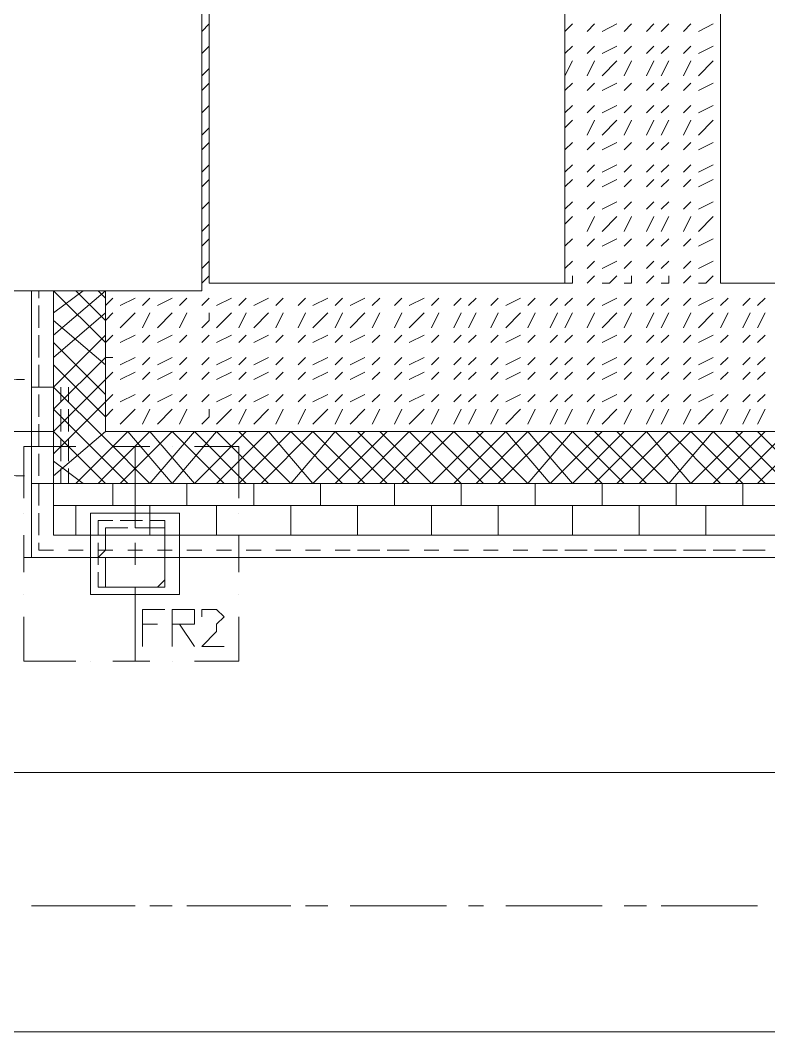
# Model space of a CAD drawing. Header units: metres. Extents: x -941 to 1333, y -28 to 1490.
# Drawn here: x 999 to 1000.713, y 354.363 to 356.678 of the extents above; entities that cross this region are included whole.
import ezdxf

# ---------------------------------------------------------------- set-up
doc = ezdxf.new("R2010")
doc.units = ezdxf.units.M

msp = doc.modelspace()

# ---------------------------------------------------------------- linework, layer by layer
at = {"lineweight": 0}
for points in [[(999.02553, 358.24664), (999.02553, 358.73843), (1003.34992, 358.73843), (1003.34992, 355.4485), (999.02553, 355.4485), (999.02553, 356.059)], [(999.0764, 356.059), (999.0764, 355.49938), (1003.29905, 355.49938), (1003.29905, 358.68756), (999.0764, 358.68756), (999.0764, 358.24664)], [(999.19511, 358.24664), (999.19511, 358.4671), (1003.18034, 358.4671), (1003.18034, 355.73679), (999.19511, 355.73679), (999.19511, 356.059)], [(996.53264, 358.24664), (999.41557, 358.24664), (999.41557, 356.059), (998.82203, 356.059)], [(999.41557, 356.65255), (999.43253, 356.66951)], [(1000.24653, 356.65255), (1000.26349, 356.66951)], [(1000.29741, 356.65255), (1000.31437, 356.66951)], [(1000.33133, 356.65255), (1000.36524, 356.66951)], [(1000.3822, 356.65255), (1000.39916, 356.66951)], [(1000.43308, 356.65255), (1000.45003, 356.66951)], [(1000.46699, 356.65255), (1000.48395, 356.66951)], [(1000.51787, 356.65255), (1000.53483, 356.66951)], [(1000.55179, 356.65255), (1000.5857, 356.66951)], [(999.41557, 356.60167), (999.43253, 356.61863)], [(1000.24653, 356.60167), (1000.26349, 356.61863)], [(1000.29741, 356.60167), (1000.31437, 356.61863)], [(1000.33133, 356.60167), (1000.36524, 356.61863)], [(1000.3822, 356.60167), (1000.39916, 356.61863)], [(1000.43308, 356.60167), (1000.45003, 356.61863)], [(1000.46699, 356.60167), (1000.48395, 356.61863)], [(1000.51787, 356.60167), (1000.53483, 356.61863)], [(1000.55179, 356.60167), (1000.5857, 356.61863)], [(1000.24653, 356.5508), (1000.26349, 356.58471)], [(1000.29741, 356.5508), (1000.31437, 356.58471)], [(1000.33133, 356.5508), (1000.36524, 356.58471)], [(1000.3822, 356.5508), (1000.39916, 356.58471)], [(1000.43308, 356.5508), (1000.45003, 356.58471)], [(1000.46699, 356.5508), (1000.48395, 356.58471)], [(1000.51787, 356.5508), (1000.53483, 356.58471)], [(1000.55179, 356.5508), (1000.5857, 356.58471)], [(999.41557, 356.5508), (999.43253, 356.56776)], [(999.41557, 356.51688), (999.43253, 356.53384)], [(1000.24653, 356.51688), (1000.26349, 356.53384)], [(1000.29741, 356.51688), (1000.31437, 356.53384)], [(1000.33133, 356.51688), (1000.36524, 356.53384)], [(1000.3822, 356.51688), (1000.39916, 356.53384)], [(1000.43308, 356.51688), (1000.45003, 356.53384)], [(1000.46699, 356.51688), (1000.48395, 356.53384)], [(1000.51787, 356.51688), (1000.53483, 356.53384)], [(1000.55179, 356.51688), (1000.5857, 356.53384)], [(999.41557, 356.46601), (999.43253, 356.48296)], [(1000.24653, 356.46601), (1000.26349, 356.48296)], [(1000.29741, 356.46601), (1000.31437, 356.48296)], [(1000.33133, 356.46601), (1000.36524, 356.48296)], [(1000.3822, 356.46601), (1000.39916, 356.48296)], [(1000.43308, 356.46601), (1000.45003, 356.48296)], [(1000.46699, 356.46601), (1000.48395, 356.48296)], [(1000.51787, 356.46601), (1000.53483, 356.48296)], [(1000.55179, 356.46601), (1000.5857, 356.48296)], [(1000.24653, 356.43209), (1000.26349, 356.44905)], [(1000.29741, 356.41513), (1000.31437, 356.44905)], [(1000.33133, 356.41513), (1000.36524, 356.44905)], [(1000.3822, 356.41513), (1000.39916, 356.44905)], [(1000.43308, 356.41513), (1000.45003, 356.44905)], [(1000.46699, 356.41513), (1000.48395, 356.44905)], [(1000.51787, 356.41513), (1000.53483, 356.44905)], [(1000.55179, 356.41513), (1000.5857, 356.44905)], [(999.41557, 356.41513), (999.43253, 356.43209)], [(999.41557, 356.38121), (999.43253, 356.39817)], [(1000.24653, 356.38121), (1000.26349, 356.39817)], [(1000.29741, 356.38121), (1000.31437, 356.39817)], [(1000.33133, 356.38121), (1000.36524, 356.39817)], [(1000.3822, 356.38121), (1000.39916, 356.39817)], [(1000.43308, 356.38121), (1000.45003, 356.39817)], [(1000.46699, 356.38121), (1000.48395, 356.39817)], [(1000.51787, 356.38121), (1000.53483, 356.39817)], [(1000.55179, 356.38121), (1000.5857, 356.39817)], [(999.41557, 356.33034), (999.43253, 356.3473)], [(1000.24653, 356.33034), (1000.26349, 356.3473)], [(1000.29741, 356.33034), (1000.31437, 356.3473)], [(1000.33133, 356.33034), (1000.36524, 356.3473)], [(1000.3822, 356.33034), (1000.39916, 356.3473)], [(1000.43308, 356.33034), (1000.45003, 356.3473)], [(1000.46699, 356.33034), (1000.48395, 356.3473)], [(1000.51787, 356.33034), (1000.53483, 356.3473)], [(1000.55179, 356.33034), (1000.5857, 356.3473)], [(999.41557, 356.29642), (999.43253, 356.31338)], [(1000.24653, 356.29642), (1000.26349, 356.31338)], [(1000.29741, 356.29642), (1000.31437, 356.31338)], [(1000.33133, 356.29642), (1000.36524, 356.31338)], [(1000.3822, 356.29642), (1000.39916, 356.31338)], [(1000.43308, 356.29642), (1000.45003, 356.31338)], [(1000.46699, 356.29642), (1000.48395, 356.31338)], [(1000.51787, 356.29642), (1000.53483, 356.31338)], [(1000.55179, 356.29642), (1000.5857, 356.31338)], [(999.41557, 356.24555), (999.43253, 356.2625)], [(1000.24653, 356.24555), (1000.26349, 356.2625)], [(1000.29741, 356.24555), (1000.31437, 356.2625)], [(1000.33133, 356.24555), (1000.36524, 356.2625)], [(1000.3822, 356.24555), (1000.39916, 356.2625)], [(1000.43308, 356.24555), (1000.45003, 356.2625)], [(1000.46699, 356.24555), (1000.48395, 356.2625)], [(1000.51787, 356.24555), (1000.53483, 356.2625)], [(1000.55179, 356.24555), (1000.5857, 356.2625)], [(1000.24653, 356.21163), (1000.26349, 356.22859)], [(1000.29741, 356.19467), (1000.31437, 356.22859)], [(1000.33133, 356.19467), (1000.36524, 356.22859)], [(1000.3822, 356.19467), (1000.39916, 356.22859)], [(1000.43308, 356.19467), (1000.45003, 356.22859)], [(1000.46699, 356.19467), (1000.48395, 356.22859)], [(1000.51787, 356.19467), (1000.53483, 356.22859)], [(1000.55179, 356.19467), (1000.5857, 356.22859)], [(999.41557, 356.19467), (999.43253, 356.21163)], [(999.41557, 356.16075), (999.43253, 356.17771)], [(1000.24653, 356.16075), (1000.26349, 356.17771)], [(1000.29741, 356.16075), (1000.31437, 356.17771)], [(1000.33133, 356.16075), (1000.36524, 356.17771)], [(1000.3822, 356.16075), (1000.39916, 356.17771)], [(1000.43308, 356.16075), (1000.45003, 356.17771)], [(1000.46699, 356.16075), (1000.48395, 356.17771)], [(1000.51787, 356.16075), (1000.53483, 356.17771)], [(1000.55179, 356.16075), (1000.5857, 356.17771)], [(999.41557, 356.10988), (999.43253, 356.12684)], [(1000.24653, 356.10988), (1000.26349, 356.12684)], [(1000.29741, 356.10988), (1000.31437, 356.12684)], [(1000.33133, 356.10988), (1000.36524, 356.12684)], [(1000.3822, 356.10988), (1000.39916, 356.12684)], [(1000.43308, 356.10988), (1000.45003, 356.12684)], [(1000.46699, 356.10988), (1000.48395, 356.12684)], [(1000.51787, 356.10988), (1000.53483, 356.12684)], [(1000.55179, 356.10988), (1000.5857, 356.12684)], [(999.41557, 356.07596), (999.43253, 356.09292)], [(1000.24653, 356.07596), (1000.26349, 356.07596), (1000.26349, 356.09292)], [(1000.29741, 356.07596), (1000.31437, 356.09292)], [(1000.33133, 356.07596), (1000.34828, 356.07596), (1000.36524, 356.09292)], [(1000.3822, 356.07596), (1000.39916, 356.07596), (1000.39916, 356.09292)], [(1000.43308, 356.07596), (1000.45003, 356.09292)], [(1000.46699, 356.07596), (1000.48395, 356.07596), (1000.48395, 356.09292)], [(1000.51787, 356.07596), (1000.53483, 356.09292)], [(1000.55179, 356.07596), (1000.56874, 356.07596), (1000.5857, 356.09292)], [(999.44949, 356.07596), (999.46645, 356.07596)], [(999.50036, 356.07596), (999.50036, 356.07596)], [(999.53428, 356.07596), (999.55124, 356.07596)], [(999.58516, 356.07596), (999.60211, 356.07596)], [(999.63603, 356.07596), (999.63603, 356.07596)], [(999.66995, 356.07596), (999.68691, 356.07596)], [(999.72082, 356.07596), (999.72082, 356.07596)], [(999.75474, 356.07596), (999.7717, 356.07596)], [(999.80562, 356.07596), (999.82257, 356.07596)], [(999.85649, 356.07596), (999.85649, 356.07596)], [(999.89041, 356.07596), (999.90737, 356.07596)], [(999.94128, 356.07596), (999.95824, 356.07596)], [(999.99216, 356.07596), (999.99216, 356.07596)], [(1000.02607, 356.07596), (1000.04303, 356.07596)], [(1000.07695, 356.07596), (1000.07695, 356.07596)], [(1000.11087, 356.07596), (1000.12783, 356.07596)], [(1000.16174, 356.07596), (1000.1787, 356.07596)], [(1000.21262, 356.07596), (1000.21262, 356.07596)], [(1000.60266, 356.07596), (1000.61962, 356.07596)], [(1000.65354, 356.07596), (1000.65354, 356.07596)], [(1000.68745, 356.07596), (1000.70441, 356.07596)], [(999.04249, 356.04205), (999.04249, 356.059)], [(999.09336, 356.059), (999.0764, 356.059), (999.19511, 355.94029), (999.21207, 355.95725)], [(999.0764, 356.00813), (999.14424, 356.059)], [(999.0764, 355.95725), (999.19511, 356.059)], [(999.12728, 356.059), (999.19511, 355.99117), (999.21207, 356.00813)], [(999.19511, 356.04205), (999.17815, 356.059)], [(999.04249, 355.97421), (999.04249, 356.02509)], [(999.19511, 356.02509), (999.21207, 356.04205)], [(999.22903, 356.02509), (999.26295, 356.04205)], [(999.27991, 356.02509), (999.29686, 356.04205)], [(999.31382, 356.02509), (999.34774, 356.04205)], [(999.3647, 356.02509), (999.38166, 356.04205)], [(999.41557, 356.02509), (999.43253, 356.04205)], [(999.44949, 356.02509), (999.48341, 356.04205)], [(999.50036, 356.02509), (999.51732, 356.04205)], [(999.53428, 356.02509), (999.5682, 356.04205)], [(999.58516, 356.02509), (999.60211, 356.04205)], [(999.63603, 356.02509), (999.65299, 356.04205)], [(999.66995, 356.02509), (999.70387, 356.04205)], [(999.72082, 356.02509), (999.73778, 356.04205)], [(999.75474, 356.02509), (999.78866, 356.04205)], [(999.80562, 356.02509), (999.82257, 356.04205)], [(999.85649, 356.02509), (999.87345, 356.04205)], [(999.89041, 356.02509), (999.92432, 356.04205)], [(999.94128, 356.02509), (999.95824, 356.04205)], [(999.99216, 356.02509), (1000.00912, 356.04205)], [(1000.02607, 356.02509), (1000.04303, 356.04205)], [(1000.07695, 356.02509), (1000.09391, 356.04205)], [(1000.11087, 356.02509), (1000.14478, 356.04205)], [(1000.16174, 356.02509), (1000.1787, 356.04205)], [(1000.21262, 356.02509), (1000.22958, 356.04205)], [(1000.24653, 356.02509), (1000.26349, 356.04205)], [(1000.29741, 356.02509), (1000.31437, 356.04205)], [(1000.33133, 356.02509), (1000.36524, 356.04205)], [(1000.3822, 356.02509), (1000.39916, 356.04205)], [(1000.43308, 356.02509), (1000.45003, 356.04205)], [(1000.46699, 356.02509), (1000.48395, 356.04205)], [(1000.51787, 356.02509), (1000.53483, 356.04205)], [(1000.55179, 356.02509), (1000.5857, 356.04205)], [(1000.60266, 356.02509), (1000.61962, 356.04205)], [(1000.65354, 356.02509), (1000.67049, 356.04205)], [(1000.68745, 356.02509), (1000.70441, 356.04205)], [(999.0764, 355.90638), (999.19511, 356.00813)], [(999.22903, 355.97421), (999.26295, 356.00813)], [(999.27991, 355.97421), (999.29686, 356.00813)], [(999.31382, 355.97421), (999.34774, 356.00813)], [(999.3647, 355.97421), (999.38166, 356.00813)], [(999.41557, 355.97421), (999.43253, 355.99117), (999.43253, 356.00813)], [(999.44949, 355.97421), (999.48341, 356.00813)], [(999.50036, 355.97421), (999.51732, 356.00813)], [(999.53428, 355.97421), (999.5682, 356.00813)], [(999.58516, 355.97421), (999.60211, 356.00813)], [(999.63603, 355.97421), (999.65299, 356.00813)], [(999.66995, 355.97421), (999.70387, 356.00813)], [(999.72082, 355.97421), (999.73778, 356.00813)], [(999.75474, 355.97421), (999.78866, 356.00813)], [(999.80562, 355.97421), (999.82257, 356.00813)], [(999.85649, 355.97421), (999.87345, 356.00813)], [(999.89041, 355.97421), (999.92432, 356.00813)], [(999.94128, 355.97421), (999.95824, 356.00813)], [(999.99216, 355.97421), (1000.00912, 356.00813)], [(1000.02607, 355.97421), (1000.04303, 356.00813)], [(1000.07695, 355.97421), (1000.09391, 356.00813)], [(1000.11087, 355.97421), (1000.14478, 356.00813)], [(1000.16174, 355.97421), (1000.1787, 356.00813)], [(1000.21262, 355.97421), (1000.22958, 356.00813)], [(1000.24653, 355.97421), (1000.26349, 356.00813)], [(1000.29741, 355.97421), (1000.31437, 356.00813)], [(1000.33133, 355.97421), (1000.36524, 356.00813)], [(1000.3822, 355.97421), (1000.39916, 356.00813)], [(1000.43308, 355.97421), (1000.45003, 356.00813)], [(1000.46699, 355.97421), (1000.48395, 356.00813)], [(1000.51787, 355.97421), (1000.53483, 356.00813)], [(1000.55179, 355.97421), (1000.5857, 356.00813)], [(1000.60266, 355.97421), (1000.61962, 356.00813)], [(1000.65354, 355.97421), (1000.67049, 356.00813)], [(1000.68745, 355.97421), (1000.70441, 356.00813)], [(999.19511, 355.88942), (999.0764, 355.99117)], [(999.04249, 355.90638), (999.04249, 355.95725)], [(999.51732, 355.61809), (999.39861, 355.73679), (999.29686, 355.61809), (999.19511, 355.71984), (999.0764, 355.83854), (999.19511, 355.95725)], [(999.22903, 355.94029), (999.26295, 355.95725)], [(999.27991, 355.94029), (999.29686, 355.95725)], [(999.31382, 355.94029), (999.34774, 355.95725)], [(999.3647, 355.94029), (999.38166, 355.95725)], [(999.41557, 355.94029), (999.43253, 355.95725)], [(999.44949, 355.94029), (999.48341, 355.95725)], [(999.50036, 355.94029), (999.51732, 355.95725)], [(999.53428, 355.94029), (999.5682, 355.95725)], [(999.58516, 355.94029), (999.60211, 355.95725)], [(999.63603, 355.94029), (999.65299, 355.95725)], [(999.66995, 355.94029), (999.70387, 355.95725)], [(999.72082, 355.94029), (999.73778, 355.95725)], [(999.75474, 355.94029), (999.78866, 355.95725)], [(999.80562, 355.94029), (999.82257, 355.95725)], [(999.85649, 355.94029), (999.87345, 355.95725)], [(999.89041, 355.94029), (999.92432, 355.95725)], [(999.94128, 355.94029), (999.95824, 355.95725)], [(999.99216, 355.94029), (1000.00912, 355.95725)], [(1000.02607, 355.94029), (1000.04303, 355.95725)], [(1000.07695, 355.94029), (1000.09391, 355.95725)], [(1000.11087, 355.94029), (1000.14478, 355.95725)], [(1000.16174, 355.94029), (1000.1787, 355.95725)], [(1000.21262, 355.94029), (1000.22958, 355.95725)], [(1000.24653, 355.94029), (1000.26349, 355.95725)], [(1000.29741, 355.94029), (1000.31437, 355.95725)], [(1000.33133, 355.94029), (1000.36524, 355.95725)], [(1000.3822, 355.94029), (1000.39916, 355.95725)], [(1000.43308, 355.94029), (1000.45003, 355.95725)], [(1000.46699, 355.94029), (1000.48395, 355.95725)], [(1000.51787, 355.94029), (1000.53483, 355.95725)], [(1000.55179, 355.94029), (1000.5857, 355.95725)], [(1000.60266, 355.94029), (1000.61962, 355.95725)], [(1000.65354, 355.94029), (1000.67049, 355.95725)], [(1000.68745, 355.94029), (1000.70441, 355.95725)], [(999.19511, 355.82159), (999.0764, 355.94029)], [(999.24599, 355.61809), (999.19511, 355.66896), (999.0764, 355.78767), (999.19511, 355.90638), (999.21207, 355.90638)], [(999.22903, 355.88942), (999.26295, 355.90638)], [(999.27991, 355.88942), (999.29686, 355.90638)], [(999.31382, 355.88942), (999.34774, 355.90638)], [(999.3647, 355.88942), (999.38166, 355.90638)], [(999.41557, 355.88942), (999.43253, 355.90638)], [(999.44949, 355.88942), (999.48341, 355.90638)], [(999.50036, 355.88942), (999.51732, 355.90638)], [(999.53428, 355.88942), (999.5682, 355.90638)], [(999.58516, 355.88942), (999.60211, 355.90638)], [(999.63603, 355.88942), (999.65299, 355.90638)], [(999.66995, 355.88942), (999.70387, 355.90638)], [(999.72082, 355.88942), (999.73778, 355.90638)], [(999.75474, 355.88942), (999.78866, 355.90638)], [(999.80562, 355.88942), (999.82257, 355.90638)], [(999.85649, 355.88942), (999.87345, 355.90638)], [(999.89041, 355.88942), (999.92432, 355.90638)], [(999.94128, 355.88942), (999.95824, 355.90638)], [(999.99216, 355.88942), (1000.00912, 355.90638)], [(1000.02607, 355.88942), (1000.04303, 355.90638)], [(1000.07695, 355.88942), (1000.09391, 355.90638)], [(1000.11087, 355.88942), (1000.14478, 355.90638)], [(1000.16174, 355.88942), (1000.1787, 355.90638)], [(1000.21262, 355.88942), (1000.22958, 355.90638)], [(1000.24653, 355.88942), (1000.26349, 355.90638)], [(1000.29741, 355.88942), (1000.31437, 355.90638)], [(1000.33133, 355.88942), (1000.36524, 355.90638)], [(1000.3822, 355.88942), (1000.39916, 355.90638)], [(1000.43308, 355.88942), (1000.45003, 355.90638)], [(1000.46699, 355.88942), (1000.48395, 355.90638)], [(1000.51787, 355.88942), (1000.53483, 355.90638)], [(1000.55179, 355.88942), (1000.5857, 355.90638)], [(1000.60266, 355.88942), (1000.61962, 355.90638)], [(1000.65354, 355.88942), (1000.67049, 355.90638)], [(1000.68745, 355.88942), (1000.70441, 355.90638)], [(999.04249, 355.83854), (999.04249, 355.88942)], [(999.0764, 355.88942), (999.19511, 355.77071), (999.21207, 355.78767)], [(999.19511, 355.61809), (999.0764, 355.73679), (999.19511, 355.8555), (999.21207, 355.87246)], [(999.22903, 355.8555), (999.26295, 355.87246)], [(999.27991, 355.8555), (999.29686, 355.87246)], [(999.31382, 355.8555), (999.34774, 355.87246)], [(999.3647, 355.8555), (999.38166, 355.87246)], [(999.41557, 355.8555), (999.43253, 355.87246)], [(999.44949, 355.8555), (999.48341, 355.87246)], [(999.50036, 355.8555), (999.51732, 355.87246)], [(999.53428, 355.8555), (999.5682, 355.87246)], [(999.58516, 355.8555), (999.60211, 355.87246)], [(999.63603, 355.8555), (999.65299, 355.87246)], [(999.66995, 355.8555), (999.70387, 355.87246)], [(999.72082, 355.8555), (999.73778, 355.87246)], [(999.75474, 355.8555), (999.78866, 355.87246)], [(999.80562, 355.8555), (999.82257, 355.87246)], [(999.85649, 355.8555), (999.87345, 355.87246)], [(999.89041, 355.8555), (999.92432, 355.87246)], [(999.94128, 355.8555), (999.95824, 355.87246)], [(999.99216, 355.8555), (1000.00912, 355.87246)], [(1000.02607, 355.8555), (1000.04303, 355.87246)], [(1000.07695, 355.8555), (1000.09391, 355.87246)], [(1000.11087, 355.8555), (1000.14478, 355.87246)], [(1000.16174, 355.8555), (1000.1787, 355.87246)], [(1000.21262, 355.8555), (1000.22958, 355.87246)], [(1000.24653, 355.8555), (1000.26349, 355.87246)], [(1000.29741, 355.8555), (1000.31437, 355.87246)], [(1000.33133, 355.8555), (1000.36524, 355.87246)], [(1000.3822, 355.8555), (1000.39916, 355.87246)], [(1000.43308, 355.8555), (1000.45003, 355.87246)], [(1000.46699, 355.8555), (1000.48395, 355.87246)], [(1000.51787, 355.8555), (1000.53483, 355.87246)], [(1000.55179, 355.8555), (1000.5857, 355.87246)], [(1000.60266, 355.8555), (1000.61962, 355.87246)], [(1000.65354, 355.8555), (1000.67049, 355.87246)], [(1000.68745, 355.8555), (1000.70441, 355.87246)], [(999.0764, 355.61809), (999.02553, 355.61809), (999.02553, 355.83854), (999.0764, 355.83854)], [(999.09336, 355.80463), (999.09336, 355.83854)], [(999.11032, 355.80463), (999.11032, 355.83854)], [(999.04249, 355.77071), (999.04249, 355.82159)], [(999.0764, 355.68592), (999.19511, 355.80463), (999.21207, 355.82159)], [(999.22903, 355.80463), (999.26295, 355.82159)], [(999.27991, 355.80463), (999.29686, 355.82159)], [(999.31382, 355.80463), (999.34774, 355.82159)], [(999.3647, 355.80463), (999.38166, 355.82159)], [(999.41557, 355.80463), (999.43253, 355.82159)], [(999.44949, 355.80463), (999.48341, 355.82159)], [(999.50036, 355.80463), (999.51732, 355.82159)], [(999.53428, 355.80463), (999.5682, 355.82159)], [(999.58516, 355.80463), (999.60211, 355.82159)], [(999.63603, 355.80463), (999.65299, 355.82159)], [(999.66995, 355.80463), (999.70387, 355.82159)], [(999.72082, 355.80463), (999.73778, 355.82159)], [(999.75474, 355.80463), (999.78866, 355.82159)], [(999.80562, 355.80463), (999.82257, 355.82159)], [(999.85649, 355.80463), (999.87345, 355.82159)], [(999.89041, 355.80463), (999.92432, 355.82159)], [(999.94128, 355.80463), (999.95824, 355.82159)], [(999.99216, 355.80463), (1000.00912, 355.82159)], [(1000.02607, 355.80463), (1000.04303, 355.82159)], [(1000.07695, 355.80463), (1000.09391, 355.82159)], [(1000.11087, 355.80463), (1000.14478, 355.82159)], [(1000.16174, 355.80463), (1000.1787, 355.82159)], [(1000.21262, 355.80463), (1000.22958, 355.82159)], [(1000.24653, 355.80463), (1000.26349, 355.82159)], [(1000.29741, 355.80463), (1000.31437, 355.82159)], [(1000.33133, 355.80463), (1000.36524, 355.82159)], [(1000.3822, 355.80463), (1000.39916, 355.82159)], [(1000.43308, 355.80463), (1000.45003, 355.82159)], [(1000.46699, 355.80463), (1000.48395, 355.82159)], [(1000.51787, 355.80463), (1000.53483, 355.82159)], [(1000.55179, 355.80463), (1000.5857, 355.82159)], [(1000.60266, 355.80463), (1000.61962, 355.82159)], [(1000.65354, 355.80463), (1000.67049, 355.82159)], [(1000.68745, 355.80463), (1000.70441, 355.82159)], [(999.0764, 355.73679), (999.02553, 355.73679), (998.9577, 355.73679), (998.90682, 355.75375), (998.85595, 355.77071)], [(999.09336, 355.73679), (999.09336, 355.78767)], [(999.11032, 355.73679), (999.11032, 355.78767)], [(999.22903, 355.75375), (999.26295, 355.78767)], [(999.27991, 355.75375), (999.29686, 355.78767)], [(999.31382, 355.75375), (999.34774, 355.78767)], [(999.3647, 355.75375), (999.38166, 355.78767)], [(999.41557, 355.75375), (999.43253, 355.77071), (999.43253, 355.78767)], [(999.44949, 355.75375), (999.48341, 355.78767)], [(999.50036, 355.75375), (999.51732, 355.78767)], [(999.53428, 355.75375), (999.5682, 355.78767)], [(999.58516, 355.75375), (999.60211, 355.78767)], [(999.63603, 355.75375), (999.65299, 355.78767)], [(999.66995, 355.75375), (999.70387, 355.78767)], [(999.72082, 355.75375), (999.73778, 355.78767)], [(999.75474, 355.75375), (999.78866, 355.78767)], [(999.80562, 355.75375), (999.82257, 355.78767)], [(999.85649, 355.75375), (999.87345, 355.78767)], [(999.89041, 355.75375), (999.92432, 355.78767)], [(999.94128, 355.75375), (999.95824, 355.78767)], [(999.99216, 355.75375), (1000.00912, 355.78767)], [(1000.02607, 355.75375), (1000.04303, 355.78767)], [(1000.07695, 355.75375), (1000.09391, 355.78767)], [(1000.11087, 355.75375), (1000.14478, 355.78767)], [(1000.16174, 355.75375), (1000.1787, 355.78767)], [(1000.21262, 355.75375), (1000.22958, 355.78767)], [(1000.24653, 355.75375), (1000.26349, 355.78767)], [(1000.29741, 355.75375), (1000.31437, 355.78767)], [(1000.33133, 355.75375), (1000.36524, 355.78767)], [(1000.3822, 355.75375), (1000.39916, 355.78767)], [(1000.43308, 355.75375), (1000.45003, 355.78767)], [(1000.46699, 355.75375), (1000.48395, 355.78767)], [(1000.51787, 355.75375), (1000.53483, 355.78767)], [(1000.55179, 355.75375), (1000.5857, 355.78767)], [(1000.60266, 355.75375), (1000.61962, 355.78767)], [(1000.65354, 355.75375), (1000.67049, 355.78767)], [(1000.68745, 355.75375), (1000.70441, 355.78767)], [(999.04249, 355.70288), (999.04249, 355.75375)], [(999.0764, 355.63504), (999.19511, 355.73679)], [(999.09336, 355.66896), (999.09336, 355.71984)], [(999.11032, 355.66896), (999.11032, 355.71984)], [(999.12728, 355.61809), (999.19511, 355.68592), (999.24599, 355.73679), (999.26295, 355.73679)], [(999.17815, 355.61809), (999.19511, 355.63504), (999.29686, 355.73679), (999.39861, 355.61809), (999.51732, 355.73679)], [(999.21207, 355.73679), (999.21207, 355.73679)], [(999.22903, 355.61809), (999.34774, 355.73679), (999.46645, 355.61809)], [(999.24599, 355.73679), (999.34774, 355.61809), (999.44949, 355.73679), (999.5682, 355.61809)], [(999.34774, 355.73679), (999.34774, 355.73679)], [(999.38166, 355.73679), (999.38166, 355.73679)], [(999.43253, 355.73679), (999.43253, 355.73679)], [(999.78866, 355.73679), (999.66995, 355.61809), (999.5682, 355.73679), (999.44949, 355.61809)], [(999.46645, 355.73679), (999.48341, 355.73679)], [(999.50036, 355.61809), (999.61907, 355.73679), (999.73778, 355.61809)], [(999.50036, 355.73679), (999.61907, 355.61809), (999.72082, 355.73679), (999.83953, 355.61809)], [(999.51732, 355.73679), (999.51732, 355.73679)], [(999.55124, 355.61809), (999.66995, 355.73679), (999.78866, 355.61809)], [(999.60211, 355.73679), (999.60211, 355.73679)], [(999.65299, 355.73679), (999.65299, 355.73679)], [(999.68691, 355.73679), (999.70387, 355.73679)], [(999.72082, 355.61809), (999.83953, 355.73679)], [(999.73778, 355.73679), (999.73778, 355.73679)], [(999.7717, 355.61809), (999.89041, 355.73679), (1000.00912, 355.61809), (1000.00912, 355.56721)], [(999.89041, 355.61809), (999.7717, 355.73679)], [(999.82257, 355.73679), (999.82257, 355.73679)], [(999.82257, 355.61809), (999.94128, 355.73679), (1000.05999, 355.61809)], [(999.82257, 355.73679), (999.94128, 355.61809), (1000.05999, 355.73679)], [(999.87345, 355.73679), (999.87345, 355.73679)], [(999.87345, 355.61809), (999.99216, 355.73679), (1000.11087, 355.61809)], [(999.92432, 355.73679), (999.92432, 355.73679)], [(999.95824, 355.73679), (999.95824, 355.73679)], [(999.99216, 355.61809), (1000.11087, 355.73679), (1000.21262, 355.61809), (1000.33133, 355.73679)], [(1000.00912, 355.73679), (1000.00912, 355.73679)], [(1000.3822, 355.61809), (1000.26349, 355.73679), (1000.16174, 355.61809), (1000.04303, 355.73679)], [(1000.04303, 355.61809), (1000.16174, 355.73679), (1000.26349, 355.61809), (1000.3822, 355.73679)], [(1000.09391, 355.73679), (1000.09391, 355.73679)], [(1000.09391, 355.61809), (1000.21262, 355.73679), (1000.33133, 355.61809), (1000.33133, 355.56721)], [(1000.14478, 355.73679), (1000.14478, 355.73679)], [(1000.1787, 355.73679), (1000.1787, 355.73679)], [(1000.22958, 355.73679), (1000.22958, 355.73679)], [(1000.31437, 355.73679), (1000.31437, 355.73679)], [(1000.31437, 355.61809), (1000.43308, 355.73679), (1000.53483, 355.61809), (1000.65354, 355.73679)], [(1000.43308, 355.61809), (1000.31437, 355.73679)], [(1000.36524, 355.73679), (1000.36524, 355.73679)], [(1000.36524, 355.61809), (1000.48395, 355.73679), (1000.60266, 355.61809)], [(1000.36524, 355.73679), (1000.48395, 355.61809), (1000.5857, 355.73679), (1000.70441, 355.61809)], [(1000.39916, 355.73679), (1000.39916, 355.73679)], [(1000.65354, 355.56721), (1000.65354, 355.61809), (1000.53483, 355.73679), (1000.41612, 355.61809)], [(1000.45003, 355.73679), (1000.45003, 355.73679)], [(1000.48395, 355.73679), (1000.48395, 355.73679)], [(1000.5857, 355.73679), (1000.5857, 355.73679)], [(1000.5857, 355.61809), (1000.70441, 355.73679)], [(1000.61962, 355.73679), (1000.61962, 355.73679)], [(1000.63658, 355.61809), (1000.75529, 355.73679), (1000.85704, 355.61809), (1000.97575, 355.73679)], [(1000.63658, 355.73679), (1000.75529, 355.61809), (1000.85704, 355.73679), (1000.97575, 355.61809), (1000.97575, 355.56721)], [(1000.67049, 355.73679), (1000.67049, 355.73679)], [(1000.68745, 355.61809), (1000.80616, 355.73679), (1000.92487, 355.61809)], [(1000.68745, 355.73679), (1000.80616, 355.61809), (1000.90791, 355.73679), (1001.02662, 355.61809)], [(1000.70441, 355.73679), (1000.70441, 355.73679)], [(999.00857, 355.58417), (999.00857, 355.70288), (999.12728, 355.70288)], [(999.1612, 355.70288), (999.1612, 355.70288)], [(999.21207, 355.70288), (999.29686, 355.70288)], [(999.26295, 355.51633), (999.26295, 355.70288)], [(999.34774, 355.70288), (999.34774, 355.70288)], [(999.39861, 355.70288), (999.50036, 355.70288), (999.50036, 355.58417)], [(999.04249, 355.63504), (999.04249, 355.68592)], [(999.14424, 355.61809), (999.0764, 355.66896)], [(999.09336, 355.61809), (999.09336, 355.652)], [(999.11032, 355.61809), (999.11032, 355.652)], [(999.04249, 355.56721), (999.04249, 355.61809)], [(1003.29905, 355.61809), (999.0764, 355.61809)], [(999.0764, 355.61809), (999.0764, 355.61809)], [(999.21207, 355.61809), (999.21207, 355.56721)], [(999.38166, 355.61809), (999.38166, 355.56721)], [(999.53428, 355.61809), (999.53428, 355.56721)], [(999.68691, 355.61809), (999.68691, 355.56721)], [(999.85649, 355.61809), (999.85649, 355.56721)], [(1000.1787, 355.61809), (1000.1787, 355.56721)], [(1000.50091, 355.61809), (1000.50091, 355.56721)], [(1003.29905, 355.56721), (999.0764, 355.56721)], [(999.12728, 355.56721), (999.12728, 355.49938)], [(999.29686, 355.56721), (999.29686, 355.49938)], [(999.44949, 355.56721), (999.44949, 355.49938)], [(999.61907, 355.56721), (999.61907, 355.49938)], [(999.7717, 355.56721), (999.7717, 355.49938)], [(999.94128, 355.56721), (999.94128, 355.49938)], [(1000.09391, 355.56721), (1000.09391, 355.49938)], [(1000.26349, 355.56721), (1000.26349, 355.49938)], [(1000.41612, 355.56721), (1000.41612, 355.49938)], [(1000.56874, 355.56721), (1000.56874, 355.49938)], [(999.00857, 355.55025), (999.00857, 355.55025)], [(999.04249, 355.49938), (999.04249, 355.55025)], [(999.50036, 355.55025), (999.50036, 355.55025)], [(999.17815, 355.49938), (999.17815, 355.53329), (999.21207, 355.53329)], [(999.24599, 355.51633), (999.19511, 355.51633), (999.19511, 355.46546), (999.17815, 355.4485), (999.17815, 355.48242)], [(999.22903, 355.53329), (999.27991, 355.53329)], [(999.33078, 355.48242), (999.33078, 355.4485), (999.33078, 355.46546), (999.33078, 355.51633), (999.31382, 355.51633), (999.26295, 355.51633)], [(999.29686, 355.53329), (999.33078, 355.53329), (999.33078, 355.49938)], [(999.00857, 355.41458), (999.00857, 355.49938)], [(999.50036, 355.49938), (999.50036, 355.41458)], [(999.0764, 355.46546), (999.04249, 355.46546), (999.04249, 355.48242)], [(999.14424, 355.46546), (999.11032, 355.46546)], [(999.21207, 355.46546), (999.17815, 355.46546)], [(999.27991, 355.46546), (999.24599, 355.46546)], [(999.26295, 355.43154), (999.26295, 355.48242)], [(999.34774, 355.46546), (999.31382, 355.46546)], [(999.41557, 355.46546), (999.38166, 355.46546)], [(999.48341, 355.46546), (999.44949, 355.46546)], [(999.55124, 355.46546), (999.51732, 355.46546)], [(999.61907, 355.46546), (999.58516, 355.46546)], [(999.68691, 355.46546), (999.65299, 355.46546)], [(999.75474, 355.46546), (999.72082, 355.46546)], [(999.82257, 355.46546), (999.7717, 355.46546)], [(999.89041, 355.46546), (999.83953, 355.46546)], [(999.95824, 355.46546), (999.92432, 355.46546)], [(1000.02607, 355.46546), (999.99216, 355.46546)], [(1000.09391, 355.46546), (1000.05999, 355.46546)], [(1000.16174, 355.46546), (1000.12783, 355.46546)], [(1000.22958, 355.46546), (1000.19566, 355.46546)], [(1000.29741, 355.46546), (1000.24653, 355.46546)], [(1000.36524, 355.46546), (1000.31437, 355.46546)], [(1000.43308, 355.46546), (1000.3822, 355.46546)], [(1000.50091, 355.46546), (1000.45003, 355.46546)], [(1000.56874, 355.46546), (1000.51787, 355.46546)], [(1000.63658, 355.46546), (1000.5857, 355.46546)], [(1000.70441, 355.46546), (1000.65354, 355.46546)], [(999.19511, 355.4485), (999.00857, 355.4485)], [(999.24599, 355.38067), (999.19511, 355.38067), (999.19511, 355.39763), (999.19511, 355.4485), (999.17815, 355.4485), (999.17815, 355.43154)], [(999.27991, 355.4485), (999.22903, 355.4485)], [(999.33078, 355.43154), (999.33078, 355.4485), (999.33078, 355.39763), (999.31382, 355.38067), (999.26295, 355.38067)], [(999.50036, 355.4485), (999.33078, 355.4485)], [(999.17815, 355.41458), (999.17815, 355.38067), (999.21207, 355.38067)], [(999.29686, 355.38067), (999.33078, 355.38067), (999.33078, 355.41458)], [(999.22903, 355.38067), (999.27991, 355.38067)], [(999.26295, 355.21108), (999.26295, 355.38067)], [(999.00857, 355.36371), (999.00857, 355.36371)], [(999.50036, 355.36371), (999.50036, 355.36371)], [(999.27991, 355.245), (999.27991, 355.32979), (999.33078, 355.32979)], [(999.34774, 355.245), (999.34774, 355.32979), (999.38166, 355.32979), (999.39861, 355.32979), (999.39861, 355.31283), (999.39861, 355.29588), (999.38166, 355.29588), (999.34774, 355.29588)], [(999.41557, 355.31283), (999.41557, 355.32979), (999.43253, 355.32979), (999.44949, 355.32979), (999.46645, 355.31283), (999.44949, 355.29588), (999.44949, 355.27892), (999.41557, 355.245), (999.46645, 355.245)], [(999.12728, 355.21108), (999.00857, 355.21108), (999.00857, 355.31283)], [(999.50036, 355.31283), (999.50036, 355.21108), (999.39861, 355.21108)], [(999.27991, 355.29588), (999.31382, 355.29588)], [(999.3647, 355.29588), (999.39861, 355.245)], [(999.1612, 355.21108), (999.1612, 355.21108)], [(999.29686, 355.21108), (999.21207, 355.21108)], [(999.34774, 355.21108), (999.34774, 355.21108)], [(999.26295, 354.65146), (999.02553, 354.65146)], [(999.34774, 354.65146), (999.29686, 354.65146)], [(999.61907, 354.65146), (999.38166, 354.65146)], [(999.70387, 354.65146), (999.65299, 354.65146)], [(999.9752, 354.65146), (999.75474, 354.65146)], [(1000.05999, 354.65146), (1000.02607, 354.65146)], [(1000.33133, 354.65146), (1000.11087, 354.65146)], [(1000.43308, 354.65146), (1000.3822, 354.65146)], [(1000.68745, 354.65146), (1000.46699, 354.65146)]]:
    msp.add_lwpolyline(points, dxfattribs=at)
for points in [[(1000.24653, 356.07596), (999.43253, 356.07596), (999.43253, 358.22968), (1000.24653, 358.22968)], [(1002.94292, 356.07596), (1000.60266, 356.07596), (1000.60266, 358.22968), (1002.94292, 358.22968)], [(999.3647, 355.36371), (999.1612, 355.36371), (999.1612, 355.55025), (999.3647, 355.55025)], [(995.80343, 354.95671), (1002.07804, 354.95671), (1002.07804, 354.36316), (995.80343, 354.36316)]]:
    msp.add_lwpolyline(points, close=True, dxfattribs=at)
for radius, start, end in [(0.39852, 180.25816, 271.43376), (0.17806, 180.56585, 273.07073)]:
    msp.add_arc((999.00009, 356.03357), radius, start, end, dxfattribs=at)

doc.saveas('drawing.dxf')
